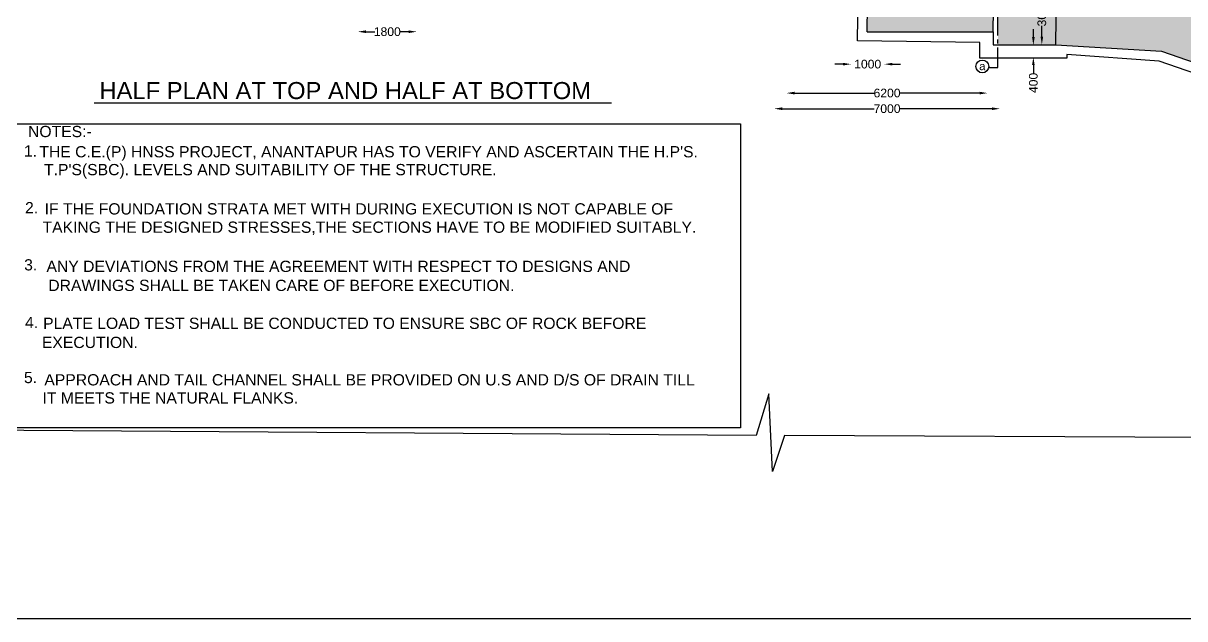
# Model space of a CAD drawing. Header units: millimetres. Extents: x 1761 to 117787, y 1869 to 85529.
# Drawn here: x 36736 to 72883, y 1870 to 20401 of the extents above; entities that cross this region are included whole.
import ezdxf

# ---------------------------------------------------------------- set-up
doc = ezdxf.new("R2010")
doc.units = ezdxf.units.MM
doc.header["$MEASUREMENT"] = 0
doc.linetypes.add('CENTER', pattern=[2, 1.25, -0.25, 0.25, -0.25])
for name, color, linetype in [('DIM', 7, 'Continuous'), ('DWG', 7, 'Continuous'), ('TXT', 7, 'Continuous')]:
    doc.layers.add(name, color=color, linetype=linetype)
doc.styles.get("Standard").update_dxf_attribs({"font": 'arial.ttf'})
doc.dimstyles.new('Civil', dxfattribs={"dimtxt": 270, "dimasz": 250, "dimexe": 0.1, "dimexo": 0.0625, "dimgap": 0.09, "dimtad": 0, "dimdec": 0, "dimzin": 12, "dimdsep": 46, "dimtxsty": 'Standard', "dimcen": 0.1, "dimse1": 1, "dimse2": 1, "dimadec": 0, "dimazin": 2, "dimtfac": 1, "dimtdec": 0, "dimtofl": 0, "dimtmove": 0, "dimatfit": 3, "dimfxl": 1, "dimfrac": 1, "dimtolj": 1, "dimtzin": 0, "dimarcsym": 0})

# ---------------------------------------------------------------- blocks, each defined once
blk = doc.blocks.new('*D77')
at = {"layer": 'Defpoints', "color": 0, "transparency": 16777216}
for p in [(68144, 19721), (68144, 19346), (68171, 19346)]:
    blk.add_point(p, dxfattribs=at)
at = {"layer": 'DIM', "color": 0, "lineweight": -2, "transparency": 16777216}
for p, q in [((68171, 19971), (68171, 20221)), ((68171, 19096), (68171, 18846))]:
    blk.add_line(p, q, dxfattribs=at)
at = {"layer": 'DIM', "color": 0, "transparency": 16777216}
for points in [[(68130, 19971), (68213, 19971), (68171, 19721)], [(68130, 19096), (68213, 19096), (68171, 19346)]]:
    blk.add_solid(points, dxfattribs=at)
at = {"layer": 'DIM', "color": 0, "transparency": 16777216, "insert": (68171, 18543), "char_height": 270, "attachment_point": 5, "rotation": 90}
blk.add_mtext('\\A1;400', dxfattribs=at)
blk = doc.blocks.new('*D78')
at = {"layer": 'Defpoints', "color": 0, "transparency": 16777216}
for p in [(68241, 21706), (68241, 19735), (68435, 19735)]:
    blk.add_point(p, dxfattribs=at)
at = {"layer": 'DIM', "color": 0, "lineweight": -2, "transparency": 16777216}
for p, q in [((68435, 21456), (68435, 21123)), ((68435, 19985), (68435, 20318))]:
    blk.add_line(p, q, dxfattribs=at)
at = {"layer": 'DIM', "color": 0, "transparency": 16777216}
for points in [[(68394, 21456), (68477, 21456), (68435, 21706)], [(68394, 19985), (68477, 19985), (68435, 19735)]]:
    blk.add_solid(points, dxfattribs=at)
at = {"layer": 'DIM', "color": 0, "transparency": 16777216, "insert": (68435, 20721), "char_height": 270, "attachment_point": 5, "rotation": 90}
blk.add_mtext('\\A1;3000', dxfattribs=at)
blk = doc.blocks.new('*D82')
at = {"layer": 'Defpoints', "color": 0, "transparency": 16777216}
for p in [(60104, 17753), (67132, 17753), (67132, 17741)]:
    blk.add_point(p, dxfattribs=at)
at = {"layer": 'DIM', "color": 0, "lineweight": -2, "transparency": 16777216}
for p, q in [((60354, 17741), (63217, 17741)), ((66882, 17741), (64020, 17741))]:
    blk.add_line(p, q, dxfattribs=at)
at = {"layer": 'DIM', "color": 0, "transparency": 16777216}
for points in [[(60354, 17782), (60354, 17699), (60104, 17741)], [(66882, 17782), (66882, 17699), (67132, 17741)]]:
    blk.add_solid(points, dxfattribs=at)
at = {"layer": 'DIM', "color": 0, "transparency": 16777216, "insert": (63618, 17741), "char_height": 270, "attachment_point": 5}
blk.add_mtext('\\A1;7000', dxfattribs=at)
blk = doc.blocks.new('*D83')
at = {"layer": 'Defpoints', "color": 0, "transparency": 16777216}
for p in [(60491, 18277), (66745, 18277), (66745, 18227)]:
    blk.add_point(p, dxfattribs=at)
at = {"layer": 'DIM', "color": 0, "lineweight": -2, "transparency": 16777216}
for p, q in [((60741, 18227), (63215, 18227)), ((66495, 18227), (64022, 18227))]:
    blk.add_line(p, q, dxfattribs=at)
at = {"layer": 'DIM', "color": 0, "transparency": 16777216}
for points in [[(60741, 18269), (60741, 18185), (60491, 18227)], [(66495, 18269), (66495, 18185), (66745, 18227)]]:
    blk.add_solid(points, dxfattribs=at)
at = {"layer": 'DIM', "color": 0, "transparency": 16777216, "insert": (63618, 18227), "char_height": 270, "attachment_point": 5}
blk.add_mtext('\\A1;6200', dxfattribs=at)
blk = doc.blocks.new('*D91')
at = {"layer": 'Defpoints', "color": 0, "transparency": 16777216}
for p in [(62497, 19193), (63533, 19193), (63533, 19127)]:
    blk.add_point(p, dxfattribs=at)
at = {"layer": 'DIM', "color": 0, "lineweight": -2, "transparency": 16777216}
for p, q in [((62247, 19127), (61997, 19127)), ((63783, 19127), (64033, 19127))]:
    blk.add_line(p, q, dxfattribs=at)
at = {"layer": 'DIM', "color": 0, "transparency": 16777216}
for points in [[(62247, 19169), (62247, 19086), (62497, 19127)], [(63783, 19169), (63783, 19086), (63533, 19127)]]:
    blk.add_solid(points, dxfattribs=at)
at = {"layer": 'DIM', "color": 0, "transparency": 16777216, "insert": (63015, 19127), "char_height": 270, "attachment_point": 5}
blk.add_mtext('\\A1;1000', dxfattribs=at)
blk = doc.blocks.new('*D162')
at = {"layer": 'Defpoints', "color": 0, "transparency": 16777216}
for p in [(47148, 20188), (48983, 20188), (48983, 20137)]:
    blk.add_point(p, dxfattribs=at)
at = {"layer": 'DIM', "color": 0, "lineweight": -2, "transparency": 16777216}
for p, q in [((47398, 20137), (47675, 20137)), ((48733, 20137), (48456, 20137))]:
    blk.add_line(p, q, dxfattribs=at)
at = {"layer": 'DIM', "color": 0, "transparency": 16777216}
for points in [[(47398, 20178), (47398, 20095), (47148, 20137)], [(48733, 20178), (48733, 20095), (48983, 20137)]]:
    blk.add_solid(points, dxfattribs=at)
at = {"layer": 'DIM', "color": 0, "transparency": 16777216, "insert": (48066, 20137), "char_height": 270, "attachment_point": 5}
blk.add_mtext('\\A1;1800', dxfattribs=at)

msp = doc.modelspace()

# ---------------------------------------------------------------- hatches: boundary and pattern name
at = {"layer": 'DWG'}
h = msp.add_hatch(dxfattribs=at)
h.set_pattern_fill('AR-CONC', color=256, scale=100, style=0)
h.set_pattern_definition([(50, (0, 0), (717.26, -62.752), [75, -825]), (355, (0, 0), (-138.7513, 752.192), [60, -660]), (100.4514, (59.8, -5.2), (578.5094, 689.4395), [63.74, -701.142]), (46.1842, (0, 200), (1067.241, -165.519), [112.5, -1237.5]), (96.6356, (88.9, 186.2), (934.663, 974.118), [95.61, -1051.713]), (351.1842, (0, 200), (934.662, 974.119), [90, -990]), (21, (100, 150), (596.907, -402.619), [75, -825]), (326, (100, 150), (243.3153, 725.15), [60, -660]), (71.4514, (149.74, 116.45), (840.2226, 322.5305), [63.74, -701.142]), (37.5, (0, 0), (12.15986, 332.89385), [0, -652, 0, -670, 0, -662.5]), (7.5, (0, 0), (263.0695, 394.4117), [0, -382, 0, -637, 0, -252.5]), (327.5, (-223, 0), (533.8224, -22.5549), [0, -250, 0, -780, 0, -1035]), (317.5, (-323, 0), (583.1862, 100.105), [0, -325, 0, -518, 0, -735])])
h.paths.add_polyline_path([(83515.5, 15552.3), (81554.7, 15552.3), (81554.7, 12784.8), (83473.9, 12770.8)])
h.paths.add_polyline_path([(84014, 15552.3), (83515.5, 15552.3), (83473.9, 12770.8), (83975, 12776.5)])
h.paths.add_polyline_path([(84537.2, 15552.3), (84014, 15552.3), (83975, 12776.5), (84493.5, 12776.5)])
h.paths.add_polyline_path([(84582.6, 18437.6), (78000.6, 20688.1), (77841, 20208.7), (84049.3, 18062.2), (84014, 15552.3), (84537.2, 15552.3)])
h.paths.add_polyline_path([(84049.3, 18062.2), (77841, 20208.7), (77687.3, 19747), (83548, 17728.5), (83515.5, 15552.3), (84014, 15552.3)])
h.paths.add_polyline_path([(83548, 17728.5), (77687.3, 19747), (77051.1, 17835.9), (81554.7, 16278.4), (81554.7, 15552.3), (83515.5, 15552.3)])
h.paths.add_polyline_path([(77687.3, 19747), (70525.5, 22213.7), (68907, 22227.7), (68875.4, 19727.8), (72163.4, 19526.3), (77051.1, 17835.9)])
h.paths.add_polyline_path([(70595.9, 22713.7), (68913.1, 22713.7), (68907, 22227.7), (70525.5, 22213.7), (77687.3, 19747), (77841, 20208.7)])
h.paths.add_polyline_path([(70600.1, 23218.4), (70595.9, 22713.7), (77841, 20208.7), (78000.6, 20688.1)])
h.paths.add_polyline_path([(70600.1, 23218.4), (68926.7, 23790.6), (68913.1, 22713.7), (70595.9, 22713.7)])
h.paths.add_polyline_path([(68926.7, 23790.6), (68926.7, 24097.1), (67175.4, 24089.9), (67164.5, 22713.7), (68913.1, 22713.7)])
h.paths.add_polyline_path([(68900.6, 21719.4), (67156.7, 21732.7), (67156, 21639.2), (67067.2, 21639.2), (67067.2, 19727.8), (68875.4, 19727.8)])
h.paths.add_polyline_path([(66939.2, 21639.2), (63017.5, 21639.2), (62996.6, 20132.5), (66916.8, 20132.5)])
h.paths.add_polyline_path([(66793.3, 24723.4, -0.5839069), (66489.9, 24894.6, -0.5918619), (66797.3, 25063.4), (66882.2, 32242.8, -0.3799214), (65875.9, 33433.4), (63679.9, 33445.3), (63546.8, 22730.5), (66454, 22713.7), (66769.5, 22713.7)])
h.paths.add_polyline_path([(63679.9, 33445.3), (63128.3, 33448.3), (63106.1, 30968.9), (63086.3, 26579), (63032.8, 22733.5), (63546.8, 22730.5)])
h.paths.add_polyline_path([(63086.3, 26579), (62597.6, 26581.8), (62534.5, 22736.4), (63032.8, 22733.5)])
h.paths.add_polyline_path([(82027.1, 12948.7), (83001.2, 12948.7), (83001.2, 13505.1), (82027.1, 13505.1)], flags=24)
h.paths.add_polyline_path([(68576.5, 22873.3), (68576.5, 23847.4), (68020.1, 23847.4), (68020.1, 22873.3)], flags=24)
h.paths.add_polyline_path([(67814.6, 23146.3), (67814.6, 23910.6), (67258.2, 23910.6), (67258.2, 23146.3)], flags=24)
h.paths.add_polyline_path([(68715.3, 20234.6), (68715.3, 21208.7), (68158.9, 21208.7), (68158.9, 20234.6)], flags=24)

# ---------------------------------------------------------------- linework, layer by layer
msp.add_lwpolyline([(117771.1, 1869.6), (1761.4, 1869.6), (1761.4, 85529.2), (117771.1, 85529.2)], close=True)
for points in [[(62996.6, 20132.5), (66916.8, 20132.5), (67031, 27797.9), (67031, 36222.5), (67154.6, 45998.6), (67154.6, 47080.3)], [(62996.6, 20132.5), (63086.3, 26579), (63106.1, 30968.9), (63230.5, 44880.2)], [(66982, 24511), (69338.4, 24496.2), (69338.4, 23953.7), (84864.5, 18636.2), (84803.2, 12461.4), (81170.4, 12461.4), (81241.7, 16061.7), (72085.4, 19217.4), (69216.1, 19426.6), (69216.1, 19317.2), (66503.3, 19317.2), (66503.3, 19802.8), (62702.9, 19856.7), (62730.6, 22003.8)], [(66916.8, 20132.5), (66916.8, 19727.8), (68875.4, 19727.8), (72163.4, 19526.3), (81554.7, 16278.4), (81554.7, 12784.8), (83473.9, 12770.8), (83975, 12776.5), (84493.5, 12776.5), (84582.6, 18437.6), (68926.7, 23790.6), (68926.7, 24097.1), (66975.7, 24089.1)], [(68875.4, 19727.8), (68926.7, 23790.6)], [(86591.5, 7450), (60425.4, 7570.7), (60053, 6454.8), (59942.7, 8865.6), (59542.7, 7570.7), (35232.5, 7736.6), (34942.9, 6841.2), (34267, 8783.6), (33936, 7764.2), (3514.5, 7687.5)]]:
    msp.add_lwpolyline(points, dxfattribs=at)
at = {"layer": 'DWG', "linetype": 'CENTER', "ltscale": 500}
msp.add_lwpolyline([(66808.3, 19019), (67067.2, 19019), (67067.2, 24850.1), (66882.7, 24850.1)], dxfattribs=at)
at = {"layer": 'TXT'}
msp.add_line((38944, 17926.6), (55043.9, 17926.6), dxfattribs=at)
msp.add_lwpolyline([(36465, 17273.4), (59057, 17273.4), (59057, 7806.9), (36465, 7806.9)], close=True, dxfattribs=at)
msp.add_circle((66582.1, 19056.3), 200, dxfattribs=at)

# ---------------------------------------------------------------- texts
for s, height, p in [('a', 250, (66486.6, 18940.8)), ('HALF PLAN AT TOP AND HALF AT BOTTOM', 530, (39104.3, 18040.9)), ('NOTES:-', 350, (36885.5, 16856.7)), ('1.', 350, (36757.1, 16250.3)), ("THE C.E.(P) HNSS PROJECT, ANANTAPUR HAS TO VERIFY AND ASCERTAIN THE H.P'S.", 350, (37238.2, 16227.2)), ("T.P'S(SBC). LEVELS AND SUITABILITY OF THE STRUCTURE.", 350, (37383.5, 15671.2)), ('2.', 350, (36792.4, 14485.2)), ('IF THE FOUNDATION STRATA MET WITH DURING EXECUTION IS NOT CAPABLE OF', 350, (37401.8, 14449.1)), ('TAKING THE DESIGNED STRESSES,THE SECTIONS HAVE TO BE MODIFIED SUITABLY.', 350, (37335.6, 13878.8)), ('3.', 350, (36765, 12708.1)), ('ANY DEVIATIONS FROM THE AGREEMENT WITH RESPECT TO DESIGNS AND', 350, (37459.1, 12660.8)), ('DRAWINGS SHALL BE TAKEN CARE OF BEFORE EXECUTION.', 350, (37516.1, 12068.5)), ('4.', 350, (36793, 10914.7)), ('PLATE LOAD TEST SHALL BE CONDUCTED TO ENSURE SBC OF ROCK BEFORE', 350, (37354.6, 10888.8)), ('EXECUTION.', 350, (37316.4, 10294)), ('5.', 350, (36759.4, 9202.5)), ('APPROACH AND TAIL CHANNEL SHALL BE PROVIDED ON U.S AND D/S OF DRAIN TILL', 350, (37393.4, 9130.1)), ('IT MEETS THE NATURAL FLANKS.', 350, (37334.9, 8567))]:
    msp.add_text(s, height=height, dxfattribs=at).set_placement(p)

# ---------------------------------------------------------------- dimensions: what is measured, and where the dimension line sits
at = {"layer": 'DIM'}
for p1, p2, distance, text, picture, middle in [((68240.8, 21706.1), (68240.8, 19734.9), 194.5, '3000', '*D78', (68435.3, 20720.5)), ((47147.6, 20188.4), (48983.4, 20188.4), -51.7, '1800', '*D162', (48065.5, 20136.7)), ((68143.5, 19721), (68143.5, 19346.2), 27.8, '400', '*D77', (68171.3, 18542.9)), ((62497.2, 19192.7), (63533.2, 19192.7), -65.4, '1000', '*D91', (63015.2, 19127.4)), ((60491.2, 18277), (66745.5, 18277), -49.9, '6200', '*D83', (63618.3, 18227.1)), ((60104.2, 17753.2), (67132.5, 17753.2), -12.5, '7000', '*D82', (63618.3, 17740.7))]:
    dim = msp.add_aligned_dim(p1=p1, p2=p2, distance=distance, text=text, dimstyle='Civil', dxfattribs=at)
    dim.commit()
    dim.dimension.update_dxf_attribs({"geometry": picture, "text_midpoint": middle})

doc.saveas('drawing.dxf')
